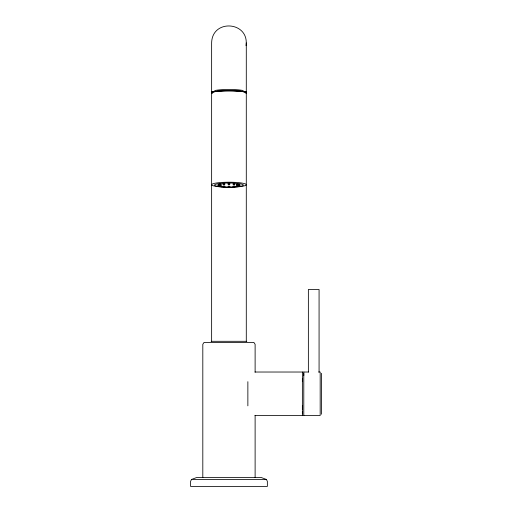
<?xml version="1.0" encoding="UTF-8"?>
<svg xmlns="http://www.w3.org/2000/svg" width="512" height="512" viewBox="0 0 512 512"><rect width="100%" height="100%" fill="white"/><g stroke="black" fill="none" stroke-linecap="round" stroke-linejoin="round"><path stroke-width="0.77" d="M302.374 413.85L302.374 411.846M302.374 409.139L302.374 405.843M302.374 381.69L302.374 378.394M303.795 375.558L303.795 373.536M246.022 45.632C249.562 21.408 212.032 18.464 211.635 42.931L211.635 341.306M191.507 479.469L190.56 481.357L190.56 486.4L267.36 486.4L267.36 481.357L266.419 479.469L261.414 477.581L196.512 477.581L191.507 479.469L266.419 479.469M218.042 184.838L219.744 184.838L219.744 185.619L218.042 185.619L218.291 184.928M219.392 184.115L219.392 184.89L219.744 184.838M218.042 185.619L219.744 185.619M220.845 184.979L220.845 184.026L220.845 184.979L219.392 184.89M223.078 183.584L223.078 184.358L224.781 184.358L224.781 183.584M223.078 184.358L224.781 184.358M219.392 185.562L219.392 186.342L221.094 186.342L221.094 185.562M229.562 184.25L229.562 183.302L228.109 183.386L228.109 184.166L228.96 184.288L229.811 184.166L229.811 183.386M219.392 186.342L221.094 186.342M228.109 184.166L229.811 184.166M223.078 186.099L223.078 186.874L224.781 186.874L224.781 186.099M223.078 186.874L224.781 186.874M233.146 183.584L233.146 184.358L234.848 184.358L234.848 183.584M228.358 186.202L228.109 187.072L229.811 187.072L229.811 186.291L228.358 186.202L228.358 187.155M233.146 184.358L234.848 184.358M228.109 187.072L229.811 187.072M236.832 184.89L238.534 184.89L238.534 184.115L238.285 184.979L237.683 185.018L236.832 184.89L236.832 184.115M238.182 184.838L239.878 184.838L239.878 185.619L238.182 185.619L238.432 184.928M233.146 186.099L233.146 186.874L234.848 186.874L234.848 186.099M238.182 185.619L239.878 185.619M233.146 186.874L234.848 186.874M236.832 185.562L236.832 186.342L238.534 186.342L238.534 185.562M236.832 186.342L238.534 186.342M219.642 184.806L221.094 184.89M211.162 341.306L246.765 341.306M254.976 372.026L302.374 372.026M303.795 372.026L308.474 372.026M318.618 372.026L320.179 372.026L320.179 415.507L303.795 415.507M254.976 415.507L302.374 415.507M321.44 373.286L321.44 414.246M319.072 372.122L319.072 289.478L308.365 289.478L308.365 372.122M303.795 371.872L303.795 415.667M302.374 371.872L302.374 415.667M255.117 372.23L255.117 344.301L253.856 342.413L204.07 342.413L202.81 344.301L202.81 477.555M255.117 415.315L255.117 477.555M247.866 381.69L247.866 405.843M246.291 42.931L246.291 341.306M239.635 184.749L239.635 185.53M239.034 184.717L239.034 185.498M238.432 184.749L238.432 185.53M238.285 185.478L238.285 186.432M237.683 183.987L237.683 185.018M237.683 185.44L237.683 186.464M237.082 184.026L237.082 184.979M237.082 185.478L237.082 186.432M234.598 183.494L234.598 184.448M234.598 186.01L234.598 186.963M233.997 183.456L233.997 184.48M233.997 185.971L233.997 186.995M233.395 183.494L233.395 184.448M233.395 186.01L233.395 186.963M229.562 186.202L229.562 187.155M228.96 183.264L228.96 184.045M228.96 186.17L228.96 186.95M228.358 183.302L228.358 184.25M224.531 183.494L224.531 184.448M224.531 186.01L224.531 186.963M223.93 183.456L223.93 184.48M223.93 185.971L223.93 186.995M223.328 183.494L223.328 184.448M223.328 186.01L223.328 186.963M220.845 185.478L220.845 186.432M220.243 183.987L220.243 185.018M220.243 185.44L220.243 186.464M219.642 184.026L219.642 184.979M219.642 185.478L219.642 186.432M219.494 184.749L219.494 185.702M218.893 184.717L218.893 185.498M218.291 184.749L218.291 185.702M212.134 93.498A17.158 2.477 0 0 1 227.283 90.554A17.158 2.477 0 0 1 246.118 93.011M212.134 92.403A17.158 2.477 0 0 1 212.134 91.437M214.701 90.547A17.158 2.477 0 0 1 243.232 90.547M245.792 91.437A17.158 2.477 0 0 1 246.118 91.923M211.968 93.658A17.331 2.502 0 0 1 228.96 90.669A17.331 2.502 0 0 1 245.958 93.658M211.968 91.91A17.331 0.755 0 0 1 228.941 91.008A17.331 0.755 0 0 1 245.965 91.917M217.536 186.592A17.331 2.502 0 0 0 245.958 185.203A17.331 2.502 0 0 0 223.392 182.349A17.331 2.502 0 0 0 217.536 186.592M221.773 186.886A14.381 2.074 0 0 0 243.347 185.088A14.381 2.074 0 0 0 221.773 183.29A14.381 2.074 0 0 0 221.773 186.886"/></g></svg>
